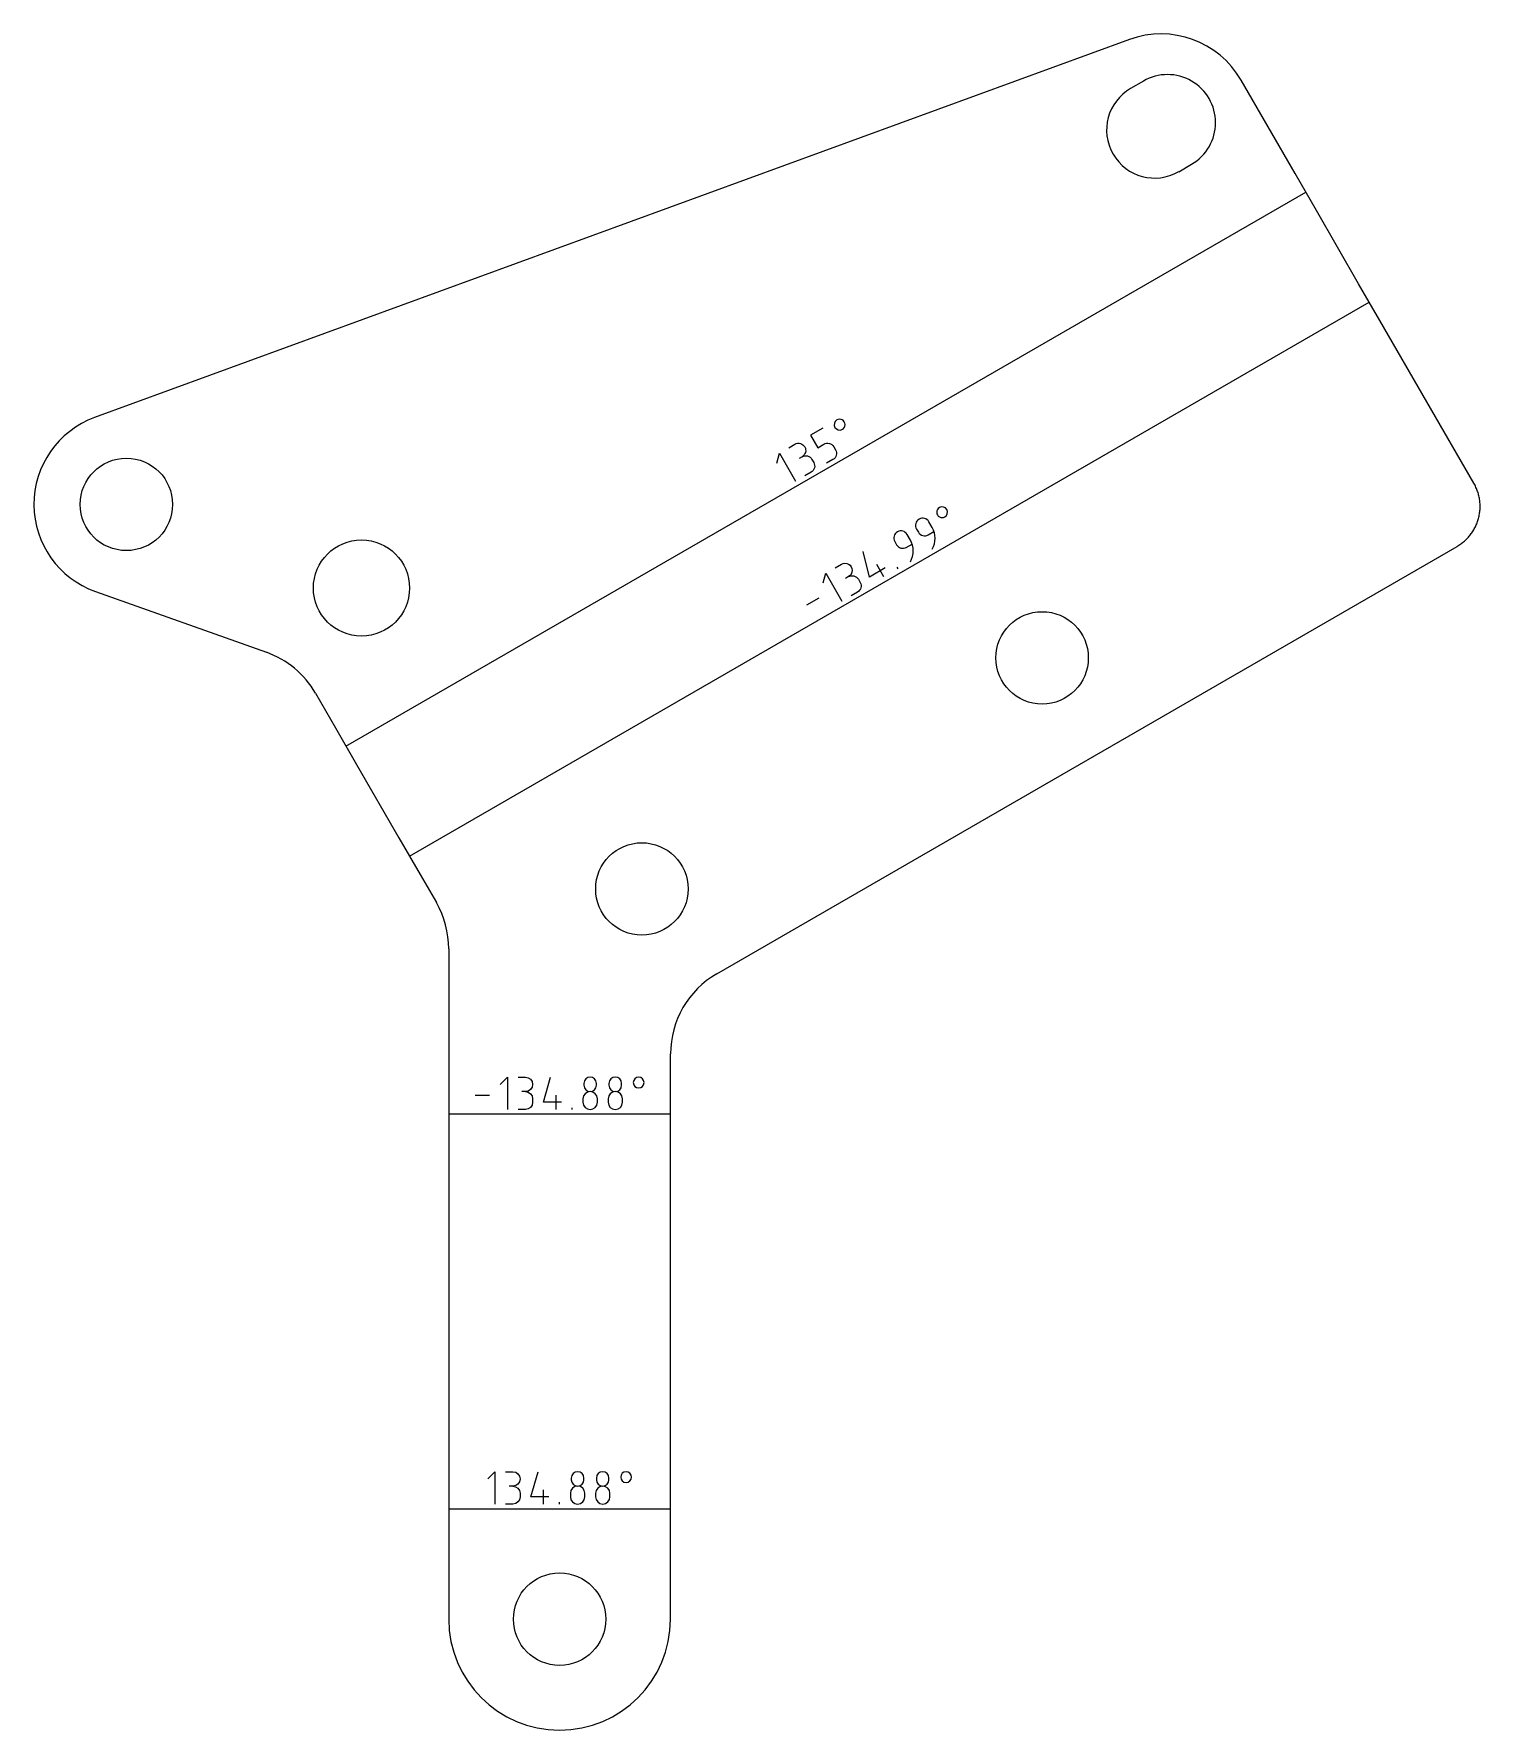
# Model space of a CAD drawing. Header units: metres. Extents: x 0 to 156, y 0 to 184.
import ezdxf

# ---------------------------------------------------------------- set-up
doc = ezdxf.new("R2010")
doc.units = ezdxf.units.M
for name, color, linetype in [('AP_BEND_ANGLES', 7, 'CONTINUOUS'), ('AP_BEND_LINES_DOWN', 3, 'CONTINUOUS'), ('AP_BEND_LINES_UP', 1, 'CONTINUOUS'), ('AP_CONTOUR', 7, 'CONTINUOUS')]:
    doc.layers.add(name, color=color, linetype=linetype)

msp = doc.modelspace()

# ---------------------------------------------------------------- linework, layer by layer
at = {"layer": 'AP_BEND_ANGLES', "color": 7}
for points in [[(86.88, 141.74, 1), (87.47, 140.73, 1)], [(97.97, 132.26, 1), (98.55, 131.25, 1)], [(59.5, 69.96), (59.5, 69.76, 1), (60.86, 69.76), (60.86, 69.96, 1)], [(62.22, 69.96), (62.22, 69.76, 1), (63.58, 69.76), (63.58, 69.96, 1)], [(65.43, 70.64, 1), (65.43, 69.47, 1)], [(59.4, 68.3), (59.4, 67.92, 1), (60.96, 67.92), (60.96, 68.3, 1)], [(62.13, 68.3), (62.13, 67.92, 1), (63.68, 67.92), (63.68, 68.3, 1)], [(58.14, 27.27), (58.14, 27.07, 1), (59.5, 27.07), (59.5, 27.27, 1)], [(60.86, 27.27), (60.86, 27.07, 1), (62.22, 27.07), (62.22, 27.27, 1)], [(64.07, 27.95, 1), (64.07, 26.78, 1)], [(58.04, 25.62), (58.04, 25.23, 1), (59.6, 25.23), (59.6, 25.62, 1)], [(60.77, 25.62), (60.77, 25.23, 1), (62.32, 25.23), (62.32, 25.62, 1)]]:
    msp.add_lwpolyline(points, format="xyb", close=True, dxfattribs=at)
for points in [[(85.37, 140.87), (84.02, 140.09), (84.8, 138.74), (85.47, 139.13), (85.47, 139.13, -0.414), (86.53, 138.84), (86.53, 138.84), (86.73, 138.51), (86.73, 138.51, -0.414), (86.44, 137.45), (86.44, 137.45), (85.77, 137.06)], [(81.66, 138.73), (82.34, 139.12, -1), (83.11, 137.77, -0.414), (84.18, 137.48), (84.37, 137.15, -0.414), (84.09, 136.08), (84.09, 136.08), (83.41, 135.7)], [(97.19, 127.77, 0.268), (97.19, 130.11), (97.19, 130.11), (96.84, 130.72, 1), (95.49, 129.94), (95.49, 129.94), (95.69, 129.6), (95.69, 129.6, 0.414), (96.75, 129.32), (96.75, 129.32), (97.38, 129.68)], [(94.83, 126.41, 0.268), (94.83, 128.75), (94.83, 128.75), (94.48, 129.35, 1), (93.14, 128.58), (93.14, 128.58), (93.33, 128.24), (93.33, 128.24, 0.414), (94.39, 127.96), (94.39, 127.96), (95.03, 128.32)], [(86.68, 125.75), (87.36, 126.14, -1), (88.14, 124.79, -0.414), (89.2, 124.51), (89.39, 124.17, -0.414), (89.11, 123.11), (89.11, 123.11), (88.43, 122.72)], [(52.4, 70.64), (53.18, 70.64, -1), (53.18, 69.08, -0.414), (53.96, 68.3), (53.96, 67.92, -0.414), (53.18, 67.14), (53.18, 67.14), (52.4, 67.14)], [(51.04, 27.95), (51.82, 27.95, -1), (51.82, 26.39, -0.414), (52.6, 25.62), (52.6, 25.23, -0.414), (51.82, 24.45), (51.82, 24.45), (51.04, 24.45)]]:
    msp.add_lwpolyline(points, format="xyb", dxfattribs=at)
for points in [[(80.37, 137.08), (80.65, 138.14), (82.4, 135.11)], [(83.11, 137.77), (82.78, 137.57)], [(92.09, 125.73), (90.4, 124.75), (89.72, 127.5)], [(85.39, 124.11), (85.67, 125.17), (87.42, 122.14)], [(88.14, 124.79), (87.8, 124.6)], [(91.97, 124.76), (91.19, 126.11)], [(93.49, 125.64), (93.39, 125.8)], [(83.61, 121.73), (84.96, 122.51)], [(50.46, 69.86), (51.24, 70.64), (51.24, 67.14)], [(57.07, 67.92), (55.13, 67.92), (55.9, 70.64)], [(47.74, 68.69), (49.29, 68.69)], [(53.18, 69.08), (52.79, 69.08)], [(56.49, 67.14), (56.49, 68.69)], [(58.24, 67.14), (58.24, 67.33)], [(49.1, 27.17), (49.88, 27.95), (49.88, 24.45)], [(55.71, 25.23), (53.77, 25.23), (54.54, 27.95)], [(51.82, 26.39), (51.43, 26.39)], [(55.13, 24.45), (55.13, 26)], [(56.88, 24.45), (56.88, 24.64)]]:
    msp.add_lwpolyline(points, dxfattribs=at)
at = {"layer": 'AP_BEND_LINES_DOWN', "color": 3}
for p, q in [((40.64, 94.55), (144.48, 154.49)), ((68.88, 66.64), (44.88, 66.64))]:
    msp.add_line(p, q, dxfattribs=at)
at = {"layer": 'AP_BEND_LINES_UP', "color": 1}
for p, q in [((33.76, 106.46), (137.6, 166.4)), ((44.88, 23.95), (68.88, 23.95))]:
    msp.add_line(p, q, dxfattribs=at)
at = {"layer": 'AP_CONTOUR', "color": 7}
for p, q in [((118.52, 182.9), (6.57, 142)), ((120.05, 178.41), (118.66, 177.61)), ((136.46, 168.39), (130.62, 178.51)), ((123.86, 168.6), (125.25, 169.4)), ((138.75, 164.42), (136.46, 168.39)), ((136.46, 168.39), (136.46, 168.39)), ((143.33, 156.48), (138.75, 164.42)), ((138.75, 164.42), (138.75, 164.42)), ((145.62, 152.51), (143.33, 156.48)), ((155.8, 134.89), (145.62, 152.51)), ((145.62, 152.51), (145.62, 152.51)), ((73.88, 81.82), (153.97, 128.06)), ((6.65, 123.19), (25.15, 116.61)), ((30.46, 112.19), (32.62, 108.44)), ((32.62, 108.44), (32.62, 108.44)), ((32.62, 108.44), (34.91, 104.47)), ((34.91, 104.47), (39.49, 96.54)), ((39.49, 96.54), (39.49, 96.54)), ((39.49, 96.54), (41.78, 92.57)), ((41.78, 92.57), (41.78, 92.57)), ((41.78, 92.57), (43.54, 89.53)), ((44.88, 84.53), (44.88, 68.94)), ((68.88, 68.94), (68.88, 73.16)), ((44.88, 68.94), (44.88, 68.94)), ((44.88, 68.94), (44.88, 64.34)), ((68.88, 64.34), (68.88, 68.94)), ((68.88, 68.94), (68.88, 68.94)), ((44.88, 64.34), (44.88, 26.25)), ((68.88, 26.25), (68.88, 64.34)), ((68.88, 64.34), (68.88, 64.34)), ((44.88, 26.25), (44.88, 26.25)), ((44.88, 26.25), (44.88, 21.65)), ((68.88, 21.65), (68.88, 26.25)), ((68.88, 26.25), (68.88, 26.25)), ((44.88, 21.65), (44.88, 12)), ((68.88, 12), (68.88, 21.65)), ((68.88, 21.65), (68.88, 21.65))]:
    msp.add_line(p, q, dxfattribs=at)
for centre, radius in [((10, 132.61), 5), ((35.44, 123.56), 5.2), ((109.08, 116), 5), ((65.78, 91), 5), ((56.88, 12), 5)]:
    msp.add_circle(centre, radius, dxfattribs=at)
for centre, radius, start, end in [((121.95, 173.51), 10, 29.9975, 110.0679), ((122.65, 173.91), 5.2, 299.9975, 119.9975), ((121.26, 173.11), 5.2, 119.9975, 299.9975), ((10, 132.61), 10, 110.0679, 250.4179), ((151.47, 132.39), 5, 27.1842, 29.9967), ((151.47, 132.39), 5, 24.3717, 27.1842), ((151.47, 132.39), 5, 21.5592, 24.3717), ((151.47, 132.39), 5, 18.7467, 21.5592), ((151.47, 132.39), 5, 15.9342, 18.7467), ((151.47, 132.39), 5, 13.1217, 15.9342), ((151.47, 132.39), 5, 10.3092, 13.1217), ((151.47, 132.39), 5, 7.4967, 10.3092), ((151.47, 132.39), 5, 4.6842, 7.4967), ((151.47, 132.39), 5, 1.8718, 4.6842), ((151.47, 132.39), 5, 359.0593, 1.8718), ((151.47, 132.39), 5, 356.2468, 359.0593), ((151.47, 132.39), 5, 333.7468, 336.5593), ((151.47, 132.39), 5, 336.5593, 339.3718), ((151.47, 132.39), 5, 339.3718, 342.1843), ((151.47, 132.39), 5, 342.1843, 344.9968), ((151.47, 132.39), 5, 344.9968, 347.8093), ((151.47, 132.39), 5, 347.8093, 350.6218), ((151.47, 132.39), 5, 350.6218, 353.4343), ((151.47, 132.39), 5, 353.4343, 356.2468), ((151.47, 132.39), 5, 305.6218, 308.4343), ((151.47, 132.39), 5, 308.4343, 311.2468), ((151.47, 132.39), 5, 311.2468, 314.0593), ((151.47, 132.39), 5, 314.0593, 316.8718), ((151.47, 132.39), 5, 316.8718, 319.6843), ((151.47, 132.39), 5, 319.6843, 322.4968), ((151.47, 132.39), 5, 322.4968, 325.3093), ((151.47, 132.39), 5, 325.3093, 328.1218), ((151.47, 132.39), 5, 328.1218, 330.9343), ((151.47, 132.39), 5, 330.9343, 333.7468), ((151.47, 132.39), 5, 299.9968, 302.8093), ((151.47, 132.39), 5, 302.8093, 305.6218), ((21.8, 107.19), 10, 29.9975, 70.4179), ((34.88, 84.53), 10, 0.0017, 29.9968), ((78.88, 73.16), 10, 119.9968, 180.0017), ((56.88, 12), 12, 180.0013, 0.0013)]:
    msp.add_arc(centre, radius, start, end, dxfattribs=at)

doc.saveas('drawing.dxf')
